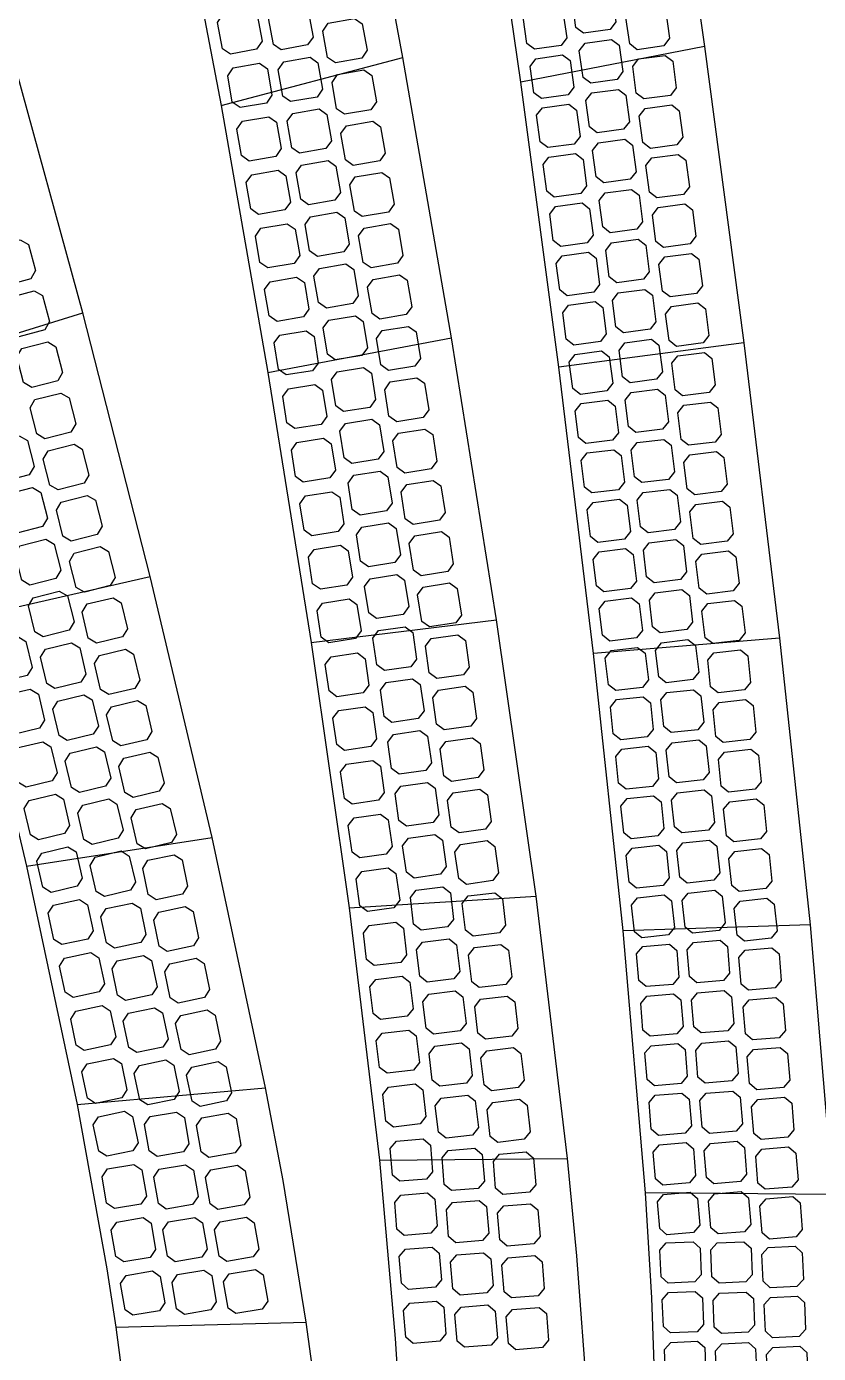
# Model space of a CAD drawing. Header units: millimetres. Extents: x 19106 to 24547, y 13072 to 17462.
# Drawn here: x 21393.2 to 21638.8, y 15167.3 to 15578.8 of the extents above; entities that cross this region are included whole.
import ezdxf

# ---------------------------------------------------------------- set-up
doc = ezdxf.new("R2010")
doc.units = ezdxf.units.MM
doc.header["$LTSCALE"] = 100
doc.header["$MEASUREMENT"] = 0
doc.layers.add('Default', color=7, linetype='Continuous')
doc.layers.add('PV CELL', color=1, linetype='Continuous')

msp = doc.modelspace()

# ---------------------------------------------------------------- linework, layer by layer
at = {"layer": 'Default'}
for points in [[(21590.52, 15663.52), (21603.49, 15572.61)], [(21509.97, 15569.24), (21493.96, 15654.96)], [(21546.51, 15561.61), (21534.02, 15647.97)], [(21438.32, 15634.35), (21453.56, 15554.38)], [(21410.62, 15490.04), (21388.42, 15571.12)], [(21603.49, 15572.61), (21546.51, 15561.61)], [(21603.49, 15572.61), (21546.51, 15561.61)], [(21603.49, 15572.61), (21615.64, 15480.7)], [(21453.56, 15554.38), (21509.97, 15569.24)], [(21453.56, 15554.38), (21509.97, 15569.24)], [(21525.03, 15482.24), (21509.97, 15569.24)], [(21558.3, 15473.19), (21546.51, 15561.61)], [(21453.56, 15554.38), (21468.01, 15471.55)], [(21354.92, 15472.8), (21410.62, 15490.04)], [(21354.92, 15472.8), (21410.62, 15490.04)], [(21431.6, 15408.23), (21410.62, 15490.04)], [(21468.01, 15471.55), (21525.03, 15482.24)], [(21468.01, 15471.55), (21525.03, 15482.24)], [(21538.99, 15394.8), (21525.03, 15482.24)], [(21615.64, 15480.7), (21558.3, 15473.19)], [(21615.64, 15480.7), (21558.3, 15473.19)], [(21615.64, 15480.7), (21626.76, 15389.12)], [(21569.1, 15384.43), (21558.3, 15473.19)], [(21468.01, 15471.55), (21481.44, 15387.79)], [(21374.9, 15395.31), (21431.6, 15408.23)], [(21374.9, 15395.31), (21431.6, 15408.23)], [(21450.83, 15327.37), (21431.6, 15408.23)], [(21374.9, 15395.31), (21393.22, 15318.41)], [(21481.44, 15387.79), (21538.99, 15394.8)], [(21481.44, 15387.79), (21538.99, 15394.8)], [(21551.25, 15309.19), (21538.99, 15394.8)], [(21481.44, 15387.79), (21493.26, 15305.5)], [(21626.76, 15389.12), (21569.1, 15384.43)], [(21626.76, 15389.12), (21569.1, 15384.43)], [(21626.76, 15389.12), (21636.25, 15300.27)], [(21578.29, 15298.4), (21569.1, 15384.43)], [(21393.22, 15318.41), (21450.83, 15327.37)], [(21393.22, 15318.41), (21450.83, 15327.37)], [(21467.35, 15249.67), (21450.83, 15327.37)], [(21393.22, 15318.41), (21408.94, 15244.53)], [(21493.26, 15305.5), (21551.25, 15309.19)], [(21493.26, 15305.5), (21551.25, 15309.19)], [(21561.01, 15227.75), (21551.25, 15309.19)], [(21493.26, 15305.5), (21502.65, 15227.26)], [(21636.25, 15300.27), (21578.29, 15298.4)], [(21636.25, 15300.27), (21578.29, 15298.4)], [(21636.25, 15300.27), (21643.31, 15216.61)], [(21585.15, 15217.18), (21578.29, 15298.4)], [(21408.94, 15244.53), (21467.35, 15249.67)], [(21408.94, 15244.53), (21467.35, 15249.67)], [(21479.95, 15177.09), (21472.76, 15221.02), (21467.35, 15249.67)], [(21408.94, 15244.53), (21418.13, 15193.63), (21420.92, 15175.5)], [(21502.65, 15227.26), (21561.01, 15227.75)], [(21502.65, 15227.26), (21561.01, 15227.75)], [(21502.65, 15227.26), (21507.56, 15171.96), (21508.68, 15154.24)], [(21567.26, 15151.95), (21563.91, 15197.65), (21561.01, 15227.75)], [(21643.31, 15216.61), (21585.15, 15217.18)], [(21643.31, 15216.61), (21585.15, 15217.18)], [(21588.7, 15140.71), (21587.13, 15184.59), (21585.15, 15217.18)], [(21420.92, 15175.5), (21479.95, 15177.09)], [(21420.92, 15175.5), (21479.95, 15177.09)], [(21420.92, 15175.5), (21424.8, 15145.63), (21427.14, 15121.51), (21427.97, 15109.49)], [(21487.38, 15107.65), (21485.68, 15129.71), (21482.82, 15155.91), (21479.95, 15177.09)]]:
    msp.add_lwpolyline(points, dxfattribs=at)
at = {"layer": 'PV CELL'}
for points in [[(21565.99, 15576.77), (21563.61, 15578.55), (21562.44, 15586.76), (21564.22, 15589.14), (21572.44, 15590.31), (21574.81, 15588.53), (21575.99, 15580.31), (21574.2, 15577.94), (21565.99, 15576.77)], [(21462.29, 15584.09), (21464.74, 15582.41), (21466.26, 15574.25), (21464.58, 15571.8), (21456.42, 15570.27), (21453.97, 15571.95), (21452.45, 15580.11), (21454.13, 15582.56), (21462.29, 15584.09)], [(21478.09, 15585.39), (21480.54, 15583.71), (21482.07, 15575.55), (21480.39, 15573.1), (21472.23, 15571.57), (21469.78, 15573.25), (21468.26, 15581.41), (21469.94, 15583.86), (21478.09, 15585.39)], [(21550.76, 15571.76), (21548.39, 15573.55), (21547.21, 15581.76), (21549, 15584.14), (21557.21, 15585.31), (21559.59, 15583.53), (21560.76, 15575.31), (21558.98, 15572.94), (21550.76, 15571.76)], [(21582.65, 15571.65), (21580.28, 15573.43), (21579.11, 15581.65), (21580.89, 15584.02), (21589.11, 15585.19), (21591.48, 15583.41), (21592.65, 15575.19), (21590.87, 15572.82), (21582.65, 15571.65)], [(21494.9, 15581.34), (21497.35, 15579.66), (21498.87, 15571.5), (21497.2, 15569.05), (21489.04, 15567.53), (21486.59, 15569.21), (21485.06, 15577.37), (21486.74, 15579.82), (21494.9, 15581.34)], [(21568.2, 15561.28), (21565.82, 15563.06), (21564.65, 15571.28), (21566.43, 15573.66), (21574.65, 15574.83), (21577.02, 15573.05), (21578.19, 15564.83), (21576.41, 15562.45), (21568.2, 15561.28)], [(21465.48, 15567.42), (21467.91, 15565.71), (21469.32, 15557.53), (21467.61, 15555.11), (21459.43, 15553.69), (21457.01, 15555.4), (21455.59, 15563.58), (21457.3, 15566.01), (21465.48, 15567.42)], [(21481.17, 15569.29), (21483.6, 15567.58), (21485.01, 15559.4), (21483.3, 15556.97), (21475.12, 15555.55), (21472.7, 15557.27), (21471.28, 15565.44), (21472.99, 15567.87), (21481.17, 15569.29)], [(21552.94, 15556.48), (21550.57, 15558.26), (21549.39, 15566.48), (21551.18, 15568.86), (21559.39, 15570.03), (21561.77, 15568.25), (21562.94, 15560.03), (21561.16, 15557.65), (21552.94, 15556.48)], [(21584.69, 15556.4), (21582.33, 15558.21), (21581.24, 15566.43), (21583.05, 15568.79), (21591.28, 15569.88), (21593.64, 15568.07), (21594.72, 15559.84), (21592.92, 15557.49), (21584.69, 15556.4)], [(21497.86, 15565.36), (21500.29, 15563.65), (21501.7, 15555.47), (21499.99, 15553.04), (21491.82, 15551.63), (21489.39, 15553.34), (21487.97, 15561.52), (21489.68, 15563.95), (21497.86, 15565.36)], [(21570.17, 15545.87), (21567.81, 15547.68), (21566.72, 15555.91), (21568.53, 15558.27), (21576.76, 15559.35), (21579.11, 15557.55), (21580.2, 15549.32), (21578.39, 15546.96), (21570.17, 15545.87)], [(21554.86, 15541.27), (21552.5, 15543.08), (21551.41, 15551.3), (21553.22, 15553.66), (21561.45, 15554.75), (21563.81, 15552.94), (21564.89, 15544.71), (21563.09, 15542.36), (21554.86, 15541.27)], [(21586.72, 15541.04), (21584.36, 15542.85), (21583.27, 15551.08), (21585.08, 15553.43), (21593.31, 15554.52), (21595.67, 15552.72), (21596.75, 15544.49), (21594.95, 15542.13), (21586.72, 15541.04)], [(21468.35, 15550.85), (21470.78, 15549.13), (21472.19, 15540.96), (21470.48, 15538.53), (21462.3, 15537.11), (21459.87, 15538.83), (21458.46, 15547), (21460.17, 15549.43), (21468.35, 15550.85)], [(21483.94, 15553.27), (21486.37, 15551.56), (21487.78, 15543.38), (21486.07, 15540.96), (21477.89, 15539.54), (21475.47, 15541.25), (21474.05, 15549.43), (21475.76, 15551.86), (21483.94, 15553.27)], [(21500.61, 15549.48), (21503.04, 15547.77), (21504.45, 15539.59), (21502.74, 15537.16), (21494.56, 15535.75), (21492.14, 15537.46), (21490.72, 15545.64), (21492.43, 15548.07), (21500.61, 15549.48)], [(21572.21, 15530.37), (21569.86, 15532.18), (21568.77, 15540.4), (21570.58, 15542.76), (21578.81, 15543.85), (21581.16, 15542.04), (21582.25, 15533.81), (21580.44, 15531.46), (21572.21, 15530.37)], [(21556.88, 15525.96), (21554.53, 15527.77), (21553.44, 15536), (21555.24, 15538.36), (21563.47, 15539.44), (21565.83, 15537.64), (21566.92, 15529.41), (21565.11, 15527.05), (21556.88, 15525.96)], [(21588.75, 15525.69), (21586.39, 15527.49), (21585.3, 15535.72), (21587.11, 15538.08), (21595.34, 15539.17), (21597.7, 15537.36), (21598.78, 15529.13), (21596.98, 15526.77), (21588.75, 15525.69)], [(21471.22, 15534.27), (21473.64, 15532.56), (21475.06, 15524.38), (21473.35, 15521.95), (21465.17, 15520.54), (21462.74, 15522.25), (21461.33, 15530.43), (21463.04, 15532.85), (21471.22, 15534.27)], [(21486.71, 15537.26), (21489.14, 15535.55), (21490.55, 15527.37), (21488.84, 15524.94), (21480.66, 15523.53), (21478.24, 15525.24), (21476.82, 15533.42), (21478.53, 15535.85), (21486.71, 15537.26)], [(21503.36, 15533.6), (21505.78, 15531.89), (21507.2, 15523.71), (21505.49, 15521.28), (21497.31, 15519.87), (21494.88, 15521.58), (21493.47, 15529.76), (21495.18, 15532.19), (21503.36, 15533.6)], [(21574.26, 15514.86), (21571.91, 15516.67), (21570.82, 15524.9), (21572.63, 15527.26), (21580.85, 15528.34), (21583.21, 15526.54), (21584.3, 15518.31), (21582.49, 15515.95), (21574.26, 15514.86)], [(21489.48, 15521.25), (21491.91, 15519.54), (21493.32, 15511.36), (21491.61, 15508.93), (21483.43, 15507.52), (21481.01, 15509.23), (21479.59, 15517.41), (21481.3, 15519.83), (21489.48, 15521.25)], [(21558.91, 15510.66), (21556.55, 15512.46), (21555.46, 15520.69), (21557.27, 15523.05), (21565.5, 15524.14), (21567.85, 15522.33), (21568.94, 15514.1), (21567.13, 15511.74), (21558.91, 15510.66)], [(21590.78, 15510.33), (21588.42, 15512.14), (21587.33, 15520.36), (21589.14, 15522.72), (21597.37, 15523.81), (21599.73, 15522), (21600.81, 15513.77), (21599.01, 15511.42), (21590.78, 15510.33)], [(21474.09, 15517.69), (21476.51, 15515.98), (21477.93, 15507.8), (21476.22, 15505.37), (21468.04, 15503.96), (21465.61, 15505.67), (21464.2, 15513.85), (21465.91, 15516.27), (21474.09, 15517.69)], [(21506.1, 15517.72), (21508.53, 15516.01), (21509.95, 15507.83), (21508.24, 15505.4), (21500.06, 15503.99), (21497.63, 15505.7), (21496.21, 15513.88), (21497.93, 15516.31), (21506.1, 15517.72)], [(21576.31, 15499.36), (21573.96, 15501.17), (21572.87, 15509.39), (21574.68, 15511.75), (21582.9, 15512.84), (21585.26, 15511.03), (21586.35, 15502.8), (21584.54, 15500.45), (21576.31, 15499.36)], [(21386.53, 15498.42), (21383.95, 15499.89), (21381.76, 15507.89), (21383.23, 15510.47), (21391.23, 15512.67), (21393.81, 15511.19), (21396, 15503.19), (21394.53, 15500.61), (21386.53, 15498.42)], [(21560.93, 15495.35), (21558.57, 15497.16), (21557.48, 15505.39), (21559.29, 15507.74), (21567.52, 15508.83), (21569.88, 15507.02), (21570.96, 15498.8), (21569.16, 15496.44), (21560.93, 15495.35)], [(21492.25, 15505.24), (21494.68, 15503.52), (21496.09, 15495.35), (21494.38, 15492.92), (21486.2, 15491.5), (21483.78, 15493.21), (21482.36, 15501.39), (21484.07, 15503.82), (21492.25, 15505.24)], [(21592.81, 15494.97), (21590.45, 15496.78), (21589.36, 15505.01), (21591.17, 15507.37), (21599.4, 15508.45), (21601.76, 15506.65), (21602.84, 15498.42), (21601.04, 15496.06), (21592.81, 15494.97)], [(21476.95, 15501.11), (21479.38, 15499.4), (21480.8, 15491.22), (21479.08, 15488.79), (21470.91, 15487.38), (21468.48, 15489.09), (21467.06, 15497.27), (21468.78, 15499.7), (21476.95, 15501.11)], [(21508.85, 15501.84), (21511.28, 15500.13), (21512.69, 15491.95), (21510.98, 15489.52), (21502.8, 15488.11), (21500.38, 15489.82), (21498.96, 15498), (21500.67, 15500.43), (21508.85, 15501.84)], [(21390.86, 15482.61), (21388.28, 15484.08), (21386.08, 15492.08), (21387.56, 15494.66), (21395.56, 15496.86), (21398.14, 15495.39), (21400.33, 15487.38), (21398.86, 15484.8), (21390.86, 15482.61)], [(21578.36, 15483.85), (21576.01, 15485.66), (21574.92, 15493.89), (21576.73, 15496.25), (21584.95, 15497.33), (21587.31, 15495.53), (21588.4, 15487.3), (21586.59, 15484.94), (21578.36, 15483.85)], [(21562.95, 15480.05), (21560.59, 15481.85), (21559.51, 15490.08), (21561.31, 15492.44), (21569.54, 15493.53), (21571.9, 15491.72), (21572.99, 15483.49), (21571.18, 15481.13), (21562.95, 15480.05)], [(21594.84, 15479.62), (21592.48, 15481.42), (21591.39, 15489.65), (21593.2, 15492.01), (21601.43, 15493.1), (21603.79, 15491.29), (21604.87, 15483.06), (21603.07, 15480.7), (21594.84, 15479.62)], [(21495.19, 15489.12), (21497.6, 15487.37), (21498.91, 15479.18), (21497.17, 15476.77), (21488.97, 15475.46), (21486.56, 15477.2), (21485.26, 15485.4), (21487, 15487.81), (21495.19, 15489.12)], [(21479.97, 15484.42), (21482.37, 15482.68), (21483.68, 15474.48), (21481.94, 15472.08), (21473.74, 15470.77), (21471.34, 15472.51), (21470.03, 15480.71), (21471.77, 15483.11), (21479.97, 15484.42)], [(21511.69, 15485.84), (21514.1, 15484.1), (21515.41, 15475.9), (21513.67, 15473.5), (21505.47, 15472.19), (21503.07, 15473.93), (21501.76, 15482.13), (21503.5, 15484.53), (21511.69, 15485.84)], [(21394.85, 15466.89), (21392.3, 15468.4), (21390.24, 15476.44), (21391.75, 15478.99), (21399.79, 15481.06), (21402.34, 15479.54), (21404.41, 15471.5), (21402.89, 15468.95), (21394.85, 15466.89)], [(21580.41, 15468.35), (21578.06, 15470.16), (21576.97, 15478.38), (21578.78, 15480.74), (21587, 15481.83), (21589.36, 15480.02), (21590.45, 15471.79), (21588.64, 15469.44), (21580.41, 15468.35)], [(21564.98, 15464.74), (21562.62, 15466.55), (21561.53, 15474.78), (21563.34, 15477.13), (21571.57, 15478.22), (21573.92, 15476.41), (21575.01, 15468.19), (21573.2, 15465.83), (21564.98, 15464.74)], [(21596.71, 15464.35), (21594.37, 15466.18), (21593.37, 15474.42), (21595.2, 15476.76), (21603.44, 15477.76), (21605.78, 15475.93), (21606.78, 15467.69), (21604.95, 15465.35), (21596.71, 15464.35)], [(21497.76, 15473.07), (21500.16, 15471.33), (21501.47, 15463.13), (21499.73, 15460.72), (21491.53, 15459.42), (21489.13, 15461.16), (21487.82, 15469.35), (21489.56, 15471.76), (21497.76, 15473.07)], [(21482.62, 15467.81), (21485.03, 15466.06), (21486.33, 15457.87), (21484.59, 15455.46), (21476.4, 15454.15), (21473.99, 15455.9), (21472.68, 15464.09), (21474.42, 15466.5), (21482.62, 15467.81)], [(21514.24, 15469.93), (21516.64, 15468.19), (21517.95, 15459.99), (21516.21, 15457.58), (21508.01, 15456.28), (21505.61, 15458.02), (21504.3, 15466.21), (21506.04, 15468.62), (21514.24, 15469.93)], [(21398.92, 15451.01), (21396.37, 15452.52), (21394.31, 15460.56), (21395.82, 15463.12), (21403.86, 15465.18), (21406.42, 15463.67), (21408.48, 15455.63), (21406.96, 15453.07), (21398.92, 15451.01)], [(21582.2, 15452.92), (21579.86, 15454.75), (21578.86, 15462.99), (21580.7, 15465.33), (21588.93, 15466.33), (21591.27, 15464.5), (21592.27, 15456.26), (21590.44, 15453.92), (21582.2, 15452.92)], [(21566.72, 15449.51), (21564.38, 15451.34), (21563.38, 15459.58), (21565.22, 15461.92), (21573.46, 15462.92), (21575.79, 15461.09), (21576.79, 15452.85), (21574.96, 15450.51), (21566.72, 15449.51)], [(21598.57, 15448.97), (21596.24, 15450.81), (21595.24, 15459.05), (21597.07, 15461.38), (21605.31, 15462.38), (21607.65, 15460.55), (21608.65, 15452.31), (21606.81, 15449.97), (21598.57, 15448.97)], [(21500.32, 15457.02), (21502.73, 15455.28), (21504.04, 15447.08), (21502.29, 15444.68), (21494.1, 15443.37), (21491.69, 15445.11), (21490.38, 15453.31), (21492.12, 15455.71), (21500.32, 15457.02)], [(21386.03, 15437.76), (21383.48, 15439.27), (21381.42, 15447.31), (21382.93, 15449.87), (21390.97, 15451.93), (21393.52, 15450.42), (21395.59, 15442.38), (21394.07, 15439.82), (21386.03, 15437.76)], [(21485.27, 15451.19), (21487.68, 15449.45), (21488.99, 15441.25), (21487.25, 15438.85), (21479.05, 15437.54), (21476.64, 15439.28), (21475.34, 15447.48), (21477.08, 15449.88), (21485.27, 15451.19)], [(21516.78, 15454.01), (21519.18, 15452.27), (21520.49, 15444.08), (21518.75, 15441.67), (21510.55, 15440.36), (21508.15, 15442.1), (21506.84, 15450.3), (21508.58, 15452.7), (21516.78, 15454.01)], [(21403, 15435.13), (21400.44, 15436.64), (21398.38, 15444.68), (21399.89, 15447.24), (21407.93, 15449.3), (21410.49, 15447.79), (21412.55, 15439.75), (21411.04, 15437.19), (21403, 15435.13)], [(21568.58, 15434.19), (21566.24, 15436.02), (21565.24, 15444.26), (21567.08, 15446.59), (21575.32, 15447.59), (21577.65, 15445.76), (21578.65, 15437.52), (21576.82, 15435.19), (21568.58, 15434.19)], [(21584.09, 15437.4), (21581.75, 15439.23), (21580.75, 15447.47), (21582.58, 15449.81), (21590.82, 15450.81), (21593.16, 15448.97), (21594.16, 15440.73), (21592.32, 15438.4), (21584.09, 15437.4)], [(21600.44, 15433.6), (21598.1, 15435.43), (21597.1, 15443.67), (21598.93, 15446.01), (21607.17, 15447.01), (21609.51, 15445.17), (21610.51, 15436.93), (21608.68, 15434.6), (21600.44, 15433.6)], [(21502.88, 15440.97), (21505.29, 15439.23), (21506.6, 15431.03), (21504.86, 15428.63), (21496.66, 15427.32), (21494.25, 15429.06), (21492.95, 15437.26), (21494.69, 15439.66), (21502.88, 15440.97)], [(21390.15, 15421.7), (21387.6, 15423.21), (21385.53, 15431.25), (21387.05, 15433.81), (21395.09, 15435.87), (21397.64, 15434.36), (21399.7, 15426.32), (21398.19, 15423.76), (21390.15, 15421.7)], [(21519.32, 15438.1), (21521.73, 15436.36), (21523.04, 15428.16), (21521.29, 15425.76), (21513.1, 15424.45), (21510.69, 15426.19), (21509.38, 15434.39), (21511.12, 15436.79), (21519.32, 15438.1)], [(21585.97, 15421.87), (21583.63, 15423.7), (21582.63, 15431.94), (21584.46, 15434.28), (21592.7, 15435.28), (21595.04, 15433.45), (21596.04, 15425.21), (21594.21, 15422.87), (21585.97, 15421.87)], [(21407.07, 15419.25), (21404.51, 15420.77), (21402.45, 15428.81), (21403.96, 15431.36), (21412, 15433.42), (21414.56, 15431.91), (21416.62, 15423.87), (21415.11, 15421.32), (21407.07, 15419.25)], [(21487.93, 15434.58), (21490.33, 15432.84), (21491.64, 15424.64), (21489.9, 15422.23), (21481.7, 15420.93), (21479.3, 15422.67), (21477.99, 15430.86), (21479.73, 15433.27), (21487.93, 15434.58)], [(21570.44, 15418.86), (21568.1, 15420.69), (21567.1, 15428.93), (21568.94, 15431.27), (21577.17, 15432.27), (21579.51, 15430.44), (21580.51, 15422.2), (21578.68, 15419.86), (21570.44, 15418.86)], [(21602.31, 15418.22), (21599.97, 15420.05), (21598.97, 15428.29), (21600.8, 15430.63), (21609.04, 15431.63), (21611.38, 15429.8), (21612.38, 15421.56), (21610.55, 15419.22), (21602.31, 15418.22)], [(21505.45, 15424.93), (21507.85, 15423.18), (21509.16, 15414.99), (21507.42, 15412.58), (21499.22, 15411.27), (21496.82, 15413.02), (21495.51, 15421.21), (21497.25, 15423.62), (21505.45, 15424.93)], [(21394.27, 15405.64), (21391.71, 15407.16), (21389.65, 15415.2), (21391.16, 15417.75), (21399.2, 15419.81), (21401.76, 15418.3), (21403.82, 15410.26), (21402.31, 15407.71), (21394.27, 15405.64)], [(21521.86, 15422.19), (21524.27, 15420.44), (21525.58, 15412.25), (21523.83, 15409.84), (21515.64, 15408.53), (21513.23, 15410.28), (21511.92, 15418.47), (21513.67, 15420.88), (21521.86, 15422.19)], [(21587.85, 15406.34), (21585.52, 15408.18), (21584.52, 15416.42), (21586.35, 15418.75), (21594.59, 15419.75), (21596.92, 15417.92), (21597.92, 15409.68), (21596.09, 15407.34), (21587.85, 15406.34)], [(21411.14, 15403.38), (21408.58, 15404.89), (21406.52, 15412.93), (21408.03, 15415.49), (21416.07, 15417.55), (21418.63, 15416.03), (21420.69, 15407.99), (21419.18, 15405.44), (21411.14, 15403.38)], [(21490.58, 15417.96), (21492.99, 15416.22), (21494.3, 15408.03), (21492.55, 15405.62), (21484.36, 15404.31), (21481.95, 15406.05), (21480.64, 15414.25), (21482.39, 15416.65), (21490.58, 15417.96)], [(21572.3, 15403.53), (21569.96, 15405.36), (21568.96, 15413.6), (21570.8, 15415.94), (21579.03, 15416.94), (21581.37, 15415.11), (21582.37, 15406.87), (21580.54, 15404.53), (21572.3, 15403.53)], [(21604.17, 15402.84), (21601.83, 15404.67), (21600.83, 15412.91), (21602.67, 15415.25), (21610.91, 15416.25), (21613.24, 15414.42), (21614.24, 15406.18), (21612.41, 15403.84), (21604.17, 15402.84)], [(21508.01, 15408.88), (21510.42, 15407.14), (21511.73, 15398.94), (21509.98, 15396.54), (21501.79, 15395.23), (21499.38, 15396.97), (21498.07, 15405.16), (21499.81, 15407.57), (21508.01, 15408.88)], [(21524.4, 15406.27), (21526.81, 15404.53), (21528.12, 15396.33), (21526.38, 15393.93), (21518.18, 15392.62), (21515.78, 15394.36), (21514.47, 15402.56), (21516.21, 15404.96), (21524.4, 15406.27)], [(21398.39, 15389.58), (21395.83, 15391.1), (21393.77, 15399.14), (21395.28, 15401.69), (21403.32, 15403.75), (21405.88, 15402.24), (21407.94, 15394.2), (21406.43, 15391.65), (21398.39, 15389.58)], [(21589.74, 15390.82), (21587.4, 15392.65), (21586.4, 15400.89), (21588.23, 15403.23), (21596.47, 15404.23), (21598.81, 15402.4), (21599.81, 15394.16), (21597.98, 15391.82), (21589.74, 15390.82)], [(21414.89, 15387.61), (21412.36, 15389.17), (21410.44, 15397.24), (21412, 15399.77), (21420.08, 15401.69), (21422.6, 15400.13), (21424.52, 15392.06), (21422.97, 15389.53), (21414.89, 15387.61)], [(21493.24, 15401.35), (21495.64, 15399.61), (21496.95, 15391.41), (21495.21, 15389.01), (21487.01, 15387.7), (21484.61, 15389.44), (21483.3, 15397.64), (21485.04, 15400.04), (21493.24, 15401.35)], [(21574.16, 15388.21), (21571.82, 15390.04), (21570.82, 15398.28), (21572.66, 15400.62), (21580.89, 15401.62), (21583.23, 15399.78), (21584.23, 15391.54), (21582.4, 15389.21), (21574.16, 15388.21)], [(21606.04, 15387.47), (21603.7, 15389.3), (21602.7, 15397.54), (21604.53, 15399.87), (21612.77, 15400.87), (21615.11, 15399.04), (21616.11, 15390.8), (21614.28, 15388.47), (21606.04, 15387.47)], [(21385.31, 15375.63), (21382.78, 15377.18), (21380.86, 15385.26), (21382.41, 15387.79), (21390.49, 15389.71), (21393.02, 15388.15), (21394.94, 15380.08), (21393.38, 15377.55), (21385.31, 15375.63)], [(21510.64, 15392.67), (21513.01, 15390.89), (21514.19, 15382.67), (21512.41, 15380.3), (21504.19, 15379.12), (21501.81, 15380.9), (21500.64, 15389.12), (21502.42, 15391.49), (21510.64, 15392.67)], [(21526.93, 15390.19), (21529.31, 15388.4), (21530.48, 15380.19), (21528.7, 15377.81), (21520.48, 15376.64), (21518.11, 15378.42), (21516.93, 15386.63), (21518.71, 15389.01), (21526.93, 15390.19)], [(21402.01, 15373.59), (21399.48, 15375.15), (21397.56, 15383.22), (21399.12, 15385.75), (21407.19, 15387.67), (21409.72, 15386.12), (21411.64, 15378.04), (21410.08, 15375.51), (21402.01, 15373.59)], [(21418.69, 15371.66), (21416.16, 15373.22), (21414.24, 15381.3), (21415.79, 15383.82), (21423.87, 15385.74), (21426.4, 15384.19), (21428.32, 15376.11), (21426.76, 15373.58), (21418.69, 15371.66)], [(21576.02, 15372.88), (21573.68, 15374.71), (21572.68, 15382.95), (21574.51, 15385.29), (21582.75, 15386.29), (21585.09, 15384.46), (21586.09, 15376.22), (21584.26, 15373.88), (21576.02, 15372.88)], [(21591.62, 15375.29), (21589.28, 15377.12), (21588.28, 15385.36), (21590.12, 15387.7), (21598.36, 15388.7), (21600.69, 15386.87), (21601.69, 15378.63), (21599.86, 15376.29), (21591.62, 15375.29)], [(21607.68, 15372.21), (21605.37, 15374.08), (21604.48, 15382.33), (21606.35, 15384.64), (21614.6, 15385.52), (21616.91, 15383.66), (21617.8, 15375.41), (21615.93, 15373.09), (21607.68, 15372.21)], [(21495.86, 15384.56), (21498.23, 15382.78), (21499.41, 15374.56), (21497.63, 15372.19), (21489.41, 15371.01), (21487.04, 15372.79), (21485.86, 15381.01), (21487.64, 15383.38), (21495.86, 15384.56)], [(21389.19, 15359.3), (21386.66, 15360.86), (21384.74, 15368.94), (21386.3, 15371.46), (21394.37, 15373.38), (21396.9, 15371.83), (21398.82, 15363.75), (21397.26, 15361.22), (21389.19, 15359.3)], [(21512.94, 15376.58), (21515.31, 15374.8), (21516.49, 15366.59), (21514.71, 15364.21), (21506.49, 15363.03), (21504.12, 15364.82), (21502.94, 15373.03), (21504.72, 15375.41), (21512.94, 15376.58)], [(21529.21, 15374.23), (21531.59, 15372.45), (21532.77, 15364.24), (21530.98, 15361.86), (21522.77, 15360.68), (21520.39, 15362.46), (21519.22, 15370.68), (21521, 15373.06), (21529.21, 15374.23)], [(21593.13, 15359.87), (21590.82, 15361.74), (21589.94, 15369.99), (21591.8, 15372.3), (21600.05, 15373.18), (21602.36, 15371.32), (21603.25, 15363.07), (21601.38, 15360.76), (21593.13, 15359.87)], [(21405.84, 15357.46), (21403.32, 15359.02), (21401.4, 15367.09), (21402.95, 15369.62), (21411.03, 15371.54), (21413.56, 15369.99), (21415.48, 15361.91), (21413.92, 15359.38), (21405.84, 15357.46)], [(21422.48, 15355.72), (21419.95, 15357.27), (21418.03, 15365.35), (21419.59, 15367.88), (21427.66, 15369.8), (21430.19, 15368.24), (21432.11, 15360.17), (21430.55, 15357.64), (21422.48, 15355.72)], [(21577.5, 15357.66), (21575.19, 15359.53), (21574.3, 15367.78), (21576.17, 15370.09), (21584.42, 15370.97), (21586.73, 15369.11), (21587.61, 15360.85), (21585.75, 15358.54), (21577.5, 15357.66)], [(21609.32, 15356.81), (21607.01, 15358.68), (21606.13, 15366.93), (21607.99, 15369.24), (21616.25, 15370.12), (21618.56, 15368.26), (21619.44, 15360), (21617.58, 15357.69), (21609.32, 15356.81)], [(21498.24, 15367.91), (21500.62, 15366.12), (21501.79, 15357.91), (21500.01, 15355.53), (21491.8, 15354.36), (21489.42, 15356.14), (21488.24, 15364.35), (21490.03, 15366.73), (21498.24, 15367.91)], [(21393.07, 15342.98), (21390.54, 15344.54), (21388.62, 15352.61), (21390.18, 15355.14), (21398.25, 15357.06), (21400.78, 15355.5), (21402.7, 15347.43), (21401.15, 15344.9), (21393.07, 15342.98)], [(21515.24, 15360.5), (21517.62, 15358.72), (21518.79, 15350.5), (21517.01, 15348.12), (21508.8, 15346.95), (21506.42, 15348.73), (21505.24, 15356.94), (21507.03, 15359.32), (21515.24, 15360.5)], [(21531.5, 15358.28), (21533.87, 15356.5), (21535.05, 15348.28), (21533.27, 15345.91), (21525.05, 15344.73), (21522.68, 15346.51), (21521.5, 15354.73), (21523.28, 15357.1), (21531.5, 15358.28)], [(21594.79, 15344.32), (21592.48, 15346.19), (21591.6, 15354.44), (21593.46, 15356.75), (21601.71, 15357.63), (21604.03, 15355.77), (21604.91, 15347.51), (21603.04, 15345.2), (21594.79, 15344.32)], [(21409.68, 15341.33), (21407.15, 15342.89), (21405.23, 15350.97), (21406.79, 15353.5), (21414.86, 15355.42), (21417.39, 15353.86), (21419.31, 15345.78), (21417.75, 15343.25), (21409.68, 15341.33)], [(21426.27, 15339.77), (21423.74, 15341.33), (21421.82, 15349.4), (21423.38, 15351.93), (21431.45, 15353.85), (21433.98, 15352.29), (21435.9, 15344.22), (21434.34, 15341.69), (21426.27, 15339.77)], [(21579.14, 15342.31), (21576.83, 15344.17), (21575.94, 15352.43), (21577.81, 15354.74), (21586.06, 15355.62), (21588.37, 15353.75), (21589.25, 15345.5), (21587.39, 15343.19), (21579.14, 15342.31)], [(21610.97, 15341.41), (21608.66, 15343.27), (21607.78, 15351.53), (21609.64, 15353.84), (21617.89, 15354.72), (21620.2, 15352.85), (21621.09, 15344.6), (21619.22, 15342.29), (21610.97, 15341.41)], [(21500.63, 15351.25), (21503, 15349.47), (21504.18, 15341.25), (21502.4, 15338.88), (21494.18, 15337.7), (21491.81, 15339.48), (21490.63, 15347.7), (21492.41, 15350.07), (21500.63, 15351.25)], [(21517.54, 15344.41), (21519.92, 15342.63), (21521.1, 15334.41), (21519.32, 15332.04), (21511.1, 15330.86), (21508.72, 15332.64), (21507.55, 15340.86), (21509.33, 15343.23), (21517.54, 15344.41)], [(21396.95, 15326.65), (21394.42, 15328.21), (21392.5, 15336.29), (21394.06, 15338.82), (21402.14, 15340.74), (21404.66, 15339.18), (21406.58, 15331.1), (21405.03, 15328.58), (21396.95, 15326.65)], [(21533.78, 15342.33), (21536.16, 15340.55), (21537.33, 15332.33), (21535.55, 15329.95), (21527.34, 15328.78), (21524.96, 15330.56), (21523.78, 15338.77), (21525.57, 15341.15), (21533.78, 15342.33)], [(21580.78, 15326.96), (21578.47, 15328.82), (21577.58, 15337.08), (21579.45, 15339.39), (21587.7, 15340.27), (21590.01, 15338.4), (21590.89, 15330.15), (21589.03, 15327.84), (21580.78, 15326.96)], [(21596.45, 15328.77), (21594.14, 15330.64), (21593.26, 15338.89), (21595.12, 15341.2), (21603.38, 15342.08), (21605.69, 15340.22), (21606.57, 15331.96), (21604.7, 15329.65), (21596.45, 15328.77)], [(21413.52, 15325.21), (21410.99, 15326.76), (21409.07, 15334.84), (21410.62, 15337.37), (21418.7, 15339.29), (21421.23, 15337.73), (21423.15, 15329.66), (21421.59, 15327.13), (21413.52, 15325.21)], [(21430.06, 15323.82), (21427.53, 15325.38), (21425.61, 15333.46), (21427.17, 15335.99), (21435.24, 15337.91), (21437.77, 15336.35), (21439.69, 15328.27), (21438.14, 15325.75), (21430.06, 15323.82)], [(21612.61, 15326.01), (21610.3, 15327.87), (21609.42, 15336.12), (21611.29, 15338.43), (21619.54, 15339.32), (21621.85, 15337.45), (21622.73, 15329.2), (21620.87, 15326.89), (21612.61, 15326.01)], [(21503.01, 15334.6), (21505.39, 15332.81), (21506.56, 15324.6), (21504.78, 15322.22), (21496.57, 15321.05), (21494.19, 15322.83), (21493.01, 15331.04), (21494.79, 15333.42), (21503.01, 15334.6)], [(21519.85, 15328.32), (21522.22, 15326.54), (21523.4, 15318.33), (21521.62, 15315.95), (21513.4, 15314.77), (21511.03, 15316.56), (21509.85, 15324.77), (21511.63, 15327.15), (21519.85, 15328.32)], [(21400.84, 15310.33), (21398.31, 15311.89), (21396.39, 15319.96), (21397.94, 15322.49), (21406.02, 15324.41), (21408.55, 15322.85), (21410.47, 15314.78), (21408.91, 15312.25), (21400.84, 15310.33)], [(21536.07, 15326.37), (21538.44, 15324.59), (21539.62, 15316.38), (21537.84, 15314), (21529.62, 15312.82), (21527.24, 15314.61), (21526.07, 15322.82), (21527.85, 15325.2), (21536.07, 15326.37)], [(21582.42, 15311.61), (21580.11, 15313.47), (21579.22, 15321.72), (21581.09, 15324.04), (21589.34, 15324.92), (21591.65, 15323.05), (21592.53, 15314.8), (21590.67, 15312.49), (21582.42, 15311.61)], [(21598.11, 15313.22), (21595.8, 15315.08), (21594.92, 15323.34), (21596.78, 15325.65), (21605.04, 15326.53), (21607.35, 15324.66), (21608.23, 15316.41), (21606.36, 15314.1), (21598.11, 15313.22)], [(21614.26, 15310.6), (21611.95, 15312.47), (21611.07, 15320.72), (21612.93, 15323.03), (21621.18, 15323.91), (21623.5, 15322.05), (21624.38, 15313.8), (21622.51, 15311.48), (21614.26, 15310.6)], [(21417.35, 15309.08), (21414.82, 15310.63), (21412.9, 15318.71), (21414.46, 15321.24), (21422.53, 15323.16), (21425.06, 15321.6), (21426.98, 15313.53), (21425.43, 15311), (21417.35, 15309.08)], [(21433.45, 15308.04), (21430.95, 15309.66), (21429.23, 15317.78), (21430.84, 15320.27), (21438.96, 15321.99), (21441.45, 15320.38), (21443.18, 15312.26), (21441.56, 15309.77), (21433.45, 15308.04)], [(21505.4, 15317.94), (21507.77, 15316.16), (21508.95, 15307.94), (21507.17, 15305.57), (21498.95, 15304.39), (21496.57, 15306.17), (21495.4, 15314.39), (21497.18, 15316.76), (21505.4, 15317.94)], [(21522.33, 15312.02), (21524.67, 15310.19), (21525.66, 15301.94), (21523.82, 15299.61), (21515.58, 15298.62), (21513.25, 15300.46), (21512.26, 15308.7), (21514.09, 15311.03), (21522.33, 15312.02)], [(21404.14, 15294.13), (21401.65, 15295.75), (21399.92, 15303.87), (21401.54, 15306.36), (21409.66, 15308.09), (21412.15, 15306.47), (21413.88, 15298.35), (21412.26, 15295.86), (21404.14, 15294.13)], [(21538.44, 15310.19), (21540.78, 15308.36), (21541.77, 15300.12), (21539.93, 15297.78), (21531.69, 15296.79), (21529.35, 15298.63), (21528.37, 15306.87), (21530.2, 15309.21), (21538.44, 15310.19)], [(21584.06, 15296.25), (21581.75, 15298.12), (21580.86, 15306.37), (21582.73, 15308.68), (21590.98, 15309.57), (21593.29, 15307.7), (21594.17, 15299.45), (21592.31, 15297.14), (21584.06, 15296.25)], [(21599.77, 15297.67), (21597.46, 15299.53), (21596.58, 15307.79), (21598.45, 15310.1), (21606.7, 15310.98), (21609.01, 15309.11), (21609.89, 15300.86), (21608.03, 15298.55), (21599.77, 15297.67)], [(21615.9, 15295.2), (21613.59, 15297.07), (21612.71, 15305.32), (21614.58, 15307.63), (21622.83, 15308.51), (21625.14, 15306.65), (21626.02, 15298.39), (21624.16, 15296.08), (21615.9, 15295.2)], [(21420.5, 15293.05), (21418.01, 15294.67), (21416.29, 15302.79), (21417.9, 15305.28), (21426.02, 15307), (21428.51, 15305.39), (21430.24, 15297.27), (21428.62, 15294.78), (21420.5, 15293.05)], [(21436.86, 15292.01), (21434.36, 15293.63), (21432.64, 15301.75), (21434.25, 15304.24), (21442.37, 15305.96), (21444.86, 15304.35), (21446.59, 15296.23), (21444.97, 15293.74), (21436.86, 15292.01)], [(21507.76, 15301.04), (21510.09, 15299.21), (21511.08, 15290.97), (21509.25, 15288.63), (21501.01, 15287.64), (21498.67, 15289.48), (21497.68, 15297.72), (21499.52, 15300.06), (21507.76, 15301.04)], [(21524.27, 15295.89), (21526.6, 15294.05), (21527.59, 15285.81), (21525.75, 15283.47), (21517.51, 15282.49), (21515.18, 15284.32), (21514.19, 15292.56), (21516.03, 15294.9), (21524.27, 15295.89)], [(21601.09, 15282.31), (21598.82, 15284.23), (21598.12, 15292.5), (21600.04, 15294.77), (21608.31, 15295.47), (21610.58, 15293.55), (21611.28, 15285.28), (21609.36, 15283.01), (21601.09, 15282.31)], [(21407.63, 15277.72), (21405.14, 15279.34), (21403.42, 15287.46), (21405.03, 15289.95), (21413.15, 15291.67), (21415.64, 15290.06), (21417.37, 15281.94), (21415.75, 15279.45), (21407.63, 15277.72)], [(21423.95, 15276.83), (21421.46, 15278.45), (21419.73, 15286.57), (21421.35, 15289.06), (21429.47, 15290.79), (21431.96, 15289.17), (21433.69, 15281.05), (21432.07, 15278.56), (21423.95, 15276.83)], [(21540.36, 15294.19), (21542.7, 15292.36), (21543.68, 15284.12), (21541.85, 15281.78), (21533.61, 15280.79), (21531.27, 15282.63), (21530.28, 15290.87), (21532.12, 15293.2), (21540.36, 15294.19)], [(21585.36, 15281.1), (21583.09, 15283.02), (21582.39, 15291.29), (21584.31, 15293.56), (21592.58, 15294.26), (21594.85, 15292.34), (21595.54, 15284.07), (21593.63, 15281.8), (21585.36, 15281.1)], [(21617.12, 15279.99), (21614.85, 15281.9), (21614.15, 15290.18), (21616.07, 15292.44), (21624.34, 15293.14), (21626.61, 15291.23), (21627.31, 15282.96), (21625.39, 15280.69), (21617.12, 15279.99)], [(21440.26, 15275.98), (21437.77, 15277.59), (21436.05, 15285.71), (21437.66, 15288.2), (21445.78, 15289.93), (21448.27, 15288.31), (21450, 15280.19), (21448.38, 15277.7), (21440.26, 15275.98)], [(21509.76, 15284.34), (21512.1, 15282.5), (21513.08, 15274.26), (21511.25, 15271.93), (21503.01, 15270.94), (21500.67, 15272.77), (21499.68, 15281.02), (21501.52, 15283.35), (21509.76, 15284.34)], [(21526.2, 15279.75), (21528.54, 15277.92), (21529.52, 15269.67), (21527.69, 15267.34), (21519.45, 15266.35), (21517.11, 15268.19), (21516.12, 15276.43), (21517.96, 15278.76), (21526.2, 15279.75)], [(21586.66, 15265.72), (21584.39, 15267.63), (21583.69, 15275.9), (21585.6, 15278.17), (21593.87, 15278.87), (21596.14, 15276.96), (21596.84, 15268.69), (21594.93, 15266.42), (21586.66, 15265.72)], [(21602.4, 15266.73), (21600.14, 15268.65), (21599.44, 15276.92), (21601.35, 15279.19), (21609.62, 15279.88), (21611.89, 15277.97), (21612.59, 15269.7), (21610.68, 15267.43), (21602.4, 15266.73)], [(21411.12, 15261.31), (21408.63, 15262.92), (21406.91, 15271.04), (21408.52, 15273.53), (21416.64, 15275.26), (21419.13, 15273.64), (21420.86, 15265.52), (21419.24, 15263.03), (21411.12, 15261.31)], [(21427.4, 15260.62), (21424.91, 15262.24), (21423.18, 15270.35), (21424.8, 15272.85), (21432.92, 15274.57), (21435.41, 15272.96), (21437.14, 15264.84), (21435.52, 15262.35), (21427.4, 15260.62)], [(21542.28, 15278.19), (21544.61, 15276.36), (21545.6, 15268.12), (21543.77, 15265.78), (21535.53, 15264.79), (21533.19, 15266.63), (21532.2, 15274.87), (21534.04, 15277.2), (21542.28, 15278.19)], [(21618.42, 15264.55), (21616.15, 15266.47), (21615.45, 15274.74), (21617.37, 15277.01), (21625.64, 15277.71), (21627.91, 15275.79), (21628.61, 15267.52), (21626.69, 15265.25), (21618.42, 15264.55)], [(21443.67, 15259.94), (21441.18, 15261.56), (21439.46, 15269.68), (21441.07, 15272.17), (21449.19, 15273.9), (21451.68, 15272.28), (21453.41, 15264.16), (21451.79, 15261.67), (21443.67, 15259.94)], [(21511.76, 15267.63), (21514.1, 15265.8), (21515.09, 15257.56), (21513.25, 15255.22), (21505.01, 15254.23), (21502.67, 15256.07), (21501.69, 15264.31), (21503.52, 15266.64), (21511.76, 15267.63)], [(21528.13, 15263.62), (21530.47, 15261.78), (21531.46, 15253.54), (21529.62, 15251.2), (21521.38, 15250.22), (21519.05, 15252.05), (21518.06, 15260.29), (21519.89, 15262.63), (21528.13, 15263.62)], [(21544.2, 15262.19), (21546.53, 15260.36), (21547.52, 15252.11), (21545.68, 15249.78), (21537.44, 15248.79), (21535.11, 15250.63), (21534.12, 15258.87), (21535.96, 15261.2), (21544.2, 15262.19)], [(21587.95, 15250.33), (21585.69, 15252.25), (21584.99, 15260.52), (21586.9, 15262.79), (21595.17, 15263.49), (21597.44, 15261.57), (21598.14, 15253.3), (21596.23, 15251.03), (21587.95, 15250.33)], [(21603.72, 15251.15), (21601.45, 15253.06), (21600.75, 15261.33), (21602.67, 15263.6), (21610.94, 15264.3), (21613.21, 15262.38), (21613.91, 15254.11), (21611.99, 15251.84), (21603.72, 15251.15)], [(21619.73, 15249.12), (21617.46, 15251.03), (21616.76, 15259.31), (21618.67, 15261.57), (21626.94, 15262.27), (21629.21, 15260.36), (21629.91, 15252.09), (21628, 15249.82), (21619.73, 15249.12)], [(21414.61, 15244.89), (21412.12, 15246.51), (21410.4, 15254.63), (21412.01, 15257.12), (21420.13, 15258.85), (21422.62, 15257.23), (21424.35, 15249.11), (21422.73, 15246.62), (21414.61, 15244.89)], [(21430.85, 15244.4), (21428.36, 15246.02), (21426.63, 15254.14), (21428.25, 15256.63), (21436.37, 15258.36), (21438.86, 15256.74), (21440.58, 15248.62), (21438.97, 15246.13), (21430.85, 15244.4)], [(21447.08, 15243.91), (21444.59, 15245.53), (21442.87, 15253.65), (21444.48, 15256.14), (21452.6, 15257.87), (21455.09, 15256.25), (21456.82, 15248.13), (21455.2, 15245.64), (21447.08, 15243.91)], [(21513.76, 15250.93), (21516.1, 15249.09), (21517.09, 15240.85), (21515.25, 15238.52), (21507.01, 15237.53), (21504.68, 15239.36), (21503.69, 15247.6), (21505.52, 15249.94), (21513.76, 15250.93)], [(21530.07, 15247.48), (21532.4, 15245.65), (21533.39, 15237.4), (21531.56, 15235.07), (21523.31, 15234.08), (21520.98, 15235.92), (21519.99, 15244.16), (21521.83, 15246.49), (21530.07, 15247.48)], [(21546.11, 15246.19), (21548.45, 15244.35), (21549.44, 15236.11), (21547.6, 15233.78), (21539.36, 15232.79), (21537.03, 15234.63), (21536.04, 15242.87), (21537.87, 15245.2), (21546.11, 15246.19)], [(21589.25, 15234.95), (21586.98, 15236.87), (21586.29, 15245.14), (21588.2, 15247.41), (21596.47, 15248.1), (21598.74, 15246.19), (21599.44, 15237.92), (21597.52, 15235.65), (21589.25, 15234.95)], [(21605.04, 15235.56), (21602.77, 15237.48), (21602.07, 15245.75), (21603.98, 15248.02), (21612.26, 15248.72), (21614.52, 15246.8), (21615.22, 15238.53), (21613.31, 15236.26), (21605.04, 15235.56)], [(21621.03, 15233.68), (21618.76, 15235.6), (21618.06, 15243.87), (21619.98, 15246.14), (21628.25, 15246.84), (21630.52, 15244.92), (21631.22, 15236.65), (21629.3, 15234.38), (21621.03, 15233.68)], [(21418.1, 15228.48), (21415.61, 15230.1), (21413.89, 15238.22), (21415.5, 15240.71), (21423.62, 15242.44), (21426.11, 15240.82), (21427.84, 15232.7), (21426.22, 15230.21), (21418.1, 15228.48)], [(21433.68, 15228.47), (21431.25, 15230.18), (21429.83, 15238.36), (21431.54, 15240.78), (21439.72, 15242.2), (21442.15, 15240.49), (21443.57, 15232.32), (21441.86, 15229.89), (21433.68, 15228.47)], [(21449.75, 15228.14), (21447.32, 15229.85), (21445.9, 15238.02), (21447.62, 15240.45), (21455.79, 15241.87), (21458.22, 15240.16), (21459.64, 15231.98), (21457.93, 15229.56), (21449.75, 15228.14)], [(21516.2, 15233.88), (21518.47, 15231.96), (21519.15, 15223.69), (21517.23, 15221.42), (21508.96, 15220.74), (21506.69, 15222.66), (21506.01, 15230.93), (21507.93, 15233.2), (21516.2, 15233.88)], [(21606.35, 15219.98), (21604.08, 15221.89), (21603.38, 15230.16), (21605.3, 15232.43), (21613.57, 15233.13), (21615.84, 15231.21), (21616.54, 15222.94), (21614.62, 15220.68), (21606.35, 15219.98)], [(21532.27, 15230.99), (21534.54, 15229.07), (21535.22, 15220.79), (21533.3, 15218.53), (21525.03, 15217.85), (21522.76, 15219.77), (21522.08, 15228.04), (21524, 15230.3), (21532.27, 15230.99)], [(21548.2, 15229.82), (21550.47, 15227.9), (21551.15, 15219.63), (21549.23, 15217.36), (21540.96, 15216.68), (21538.69, 15218.6), (21538.01, 15226.87), (21539.93, 15229.14), (21548.2, 15229.82)], [(21590.55, 15219.57), (21588.28, 15221.48), (21587.59, 15229.75), (21589.5, 15232.02), (21597.77, 15232.72), (21600.04, 15230.8), (21600.74, 15222.53), (21598.82, 15220.26), (21590.55, 15219.57)], [(21622.33, 15218.25), (21620.06, 15220.16), (21619.36, 15228.43), (21621.28, 15230.7), (21629.55, 15231.4), (21631.82, 15229.49), (21632.52, 15221.22), (21630.6, 15218.95), (21622.33, 15218.25)], [(21420.48, 15212.25), (21418.05, 15213.96), (21416.63, 15222.14), (21418.34, 15224.57), (21426.52, 15225.99), (21428.95, 15224.28), (21430.37, 15216.1), (21428.66, 15213.67), (21420.48, 15212.25)], [(21436.52, 15212.13), (21434.09, 15213.84), (21432.67, 15222.02), (21434.38, 15224.45), (21442.56, 15225.87), (21444.98, 15224.16), (21446.4, 15215.98), (21444.69, 15213.55), (21436.52, 15212.13)], [(21452.55, 15211.99), (21450.13, 15213.7), (21448.71, 15221.88), (21450.42, 15224.3), (21458.6, 15225.72), (21461.02, 15224.01), (21462.44, 15215.83), (21460.73, 15213.41), (21452.55, 15211.99)], [(21517.59, 15217.11), (21519.85, 15215.19), (21520.53, 15206.92), (21518.61, 15204.65), (21510.34, 15203.97), (21508.08, 15205.89), (21507.39, 15214.16), (21509.31, 15216.43), (21517.59, 15217.11)], [(21591.85, 15204.18), (21589.58, 15206.1), (21588.88, 15214.37), (21590.8, 15216.64), (21599.07, 15217.34), (21601.34, 15215.42), (21602.04, 15207.15), (21600.12, 15204.88), (21591.85, 15204.18)], [(21607.67, 15204.39), (21605.4, 15206.31), (21604.7, 15214.58), (21606.62, 15216.85), (21614.89, 15217.55), (21617.16, 15215.63), (21617.85, 15207.36), (21615.94, 15205.09), (21607.67, 15204.39)], [(21533.61, 15214.79), (21535.87, 15212.87), (21536.56, 15204.6), (21534.64, 15202.33), (21526.36, 15201.65), (21524.1, 15203.57), (21523.42, 15211.84), (21525.34, 15214.11), (21533.61, 15214.79)], [(21549.53, 15213.76), (21551.79, 15211.84), (21552.47, 15203.57), (21550.55, 15201.3), (21542.28, 15200.62), (21540.02, 15202.54), (21539.33, 15210.81), (21541.25, 15213.08), (21549.53, 15213.76)], [(21623.64, 15202.81), (21621.37, 15204.73), (21620.67, 15213), (21622.58, 15215.27), (21630.85, 15215.97), (21633.12, 15214.05), (21633.82, 15205.78), (21631.91, 15203.51), (21623.64, 15202.81)], [(21423.35, 15195.72), (21420.92, 15197.43), (21419.5, 15205.61), (21421.21, 15208.04), (21429.39, 15209.46), (21431.82, 15207.75), (21433.24, 15199.57), (21431.53, 15197.14), (21423.35, 15195.72)], [(21439.35, 15195.8), (21436.92, 15197.51), (21435.5, 15205.69), (21437.21, 15208.12), (21445.39, 15209.54), (21447.82, 15207.83), (21449.24, 15199.65), (21447.53, 15197.22), (21439.35, 15195.8)], [(21455.36, 15195.84), (21452.93, 15197.55), (21451.51, 15205.73), (21453.22, 15208.15), (21461.4, 15209.57), (21463.83, 15207.86), (21465.24, 15199.69), (21463.53, 15197.26), (21455.36, 15195.84)], [(21518.97, 15200.34), (21521.23, 15198.42), (21521.92, 15190.15), (21520, 15187.89), (21511.72, 15187.2), (21509.46, 15189.12), (21508.78, 15197.4), (21510.7, 15199.66), (21518.97, 15200.34)], [(21592.2, 15189.13), (21590.01, 15191.13), (21589.62, 15199.42), (21591.63, 15201.62), (21599.92, 15202), (21602.11, 15200), (21602.49, 15191.71), (21600.49, 15189.52), (21592.2, 15189.13)], [(21608, 15189.14), (21605.8, 15191.14), (21605.42, 15199.43), (21607.42, 15201.63), (21615.71, 15202.01), (21617.91, 15200.01), (21618.29, 15191.72), (21616.29, 15189.52), (21608, 15189.14)], [(21623.86, 15187.7), (21621.66, 15189.71), (21621.28, 15198), (21623.28, 15200.19), (21631.57, 15200.57), (21633.77, 15198.57), (21634.15, 15190.28), (21632.15, 15188.09), (21623.86, 15187.7)], [(21534.94, 15198.59), (21537.21, 15196.67), (21537.89, 15188.4), (21535.97, 15186.14), (21527.7, 15185.45), (21525.43, 15187.37), (21524.75, 15195.65), (21526.67, 15197.91), (21534.94, 15198.59)], [(21550.85, 15197.7), (21553.12, 15195.78), (21553.8, 15187.5), (21551.88, 15185.24), (21543.61, 15184.56), (21541.34, 15186.48), (21540.66, 15194.75), (21542.58, 15197.01), (21550.85, 15197.7)], [(21426.22, 15179.19), (21423.79, 15180.9), (21422.37, 15189.08), (21424.08, 15191.51), (21432.26, 15192.92), (21434.69, 15191.21), (21436.11, 15183.04), (21434.4, 15180.61), (21426.22, 15179.19)], [(21442.18, 15179.47), (21439.76, 15181.18), (21438.34, 15189.35), (21440.05, 15191.78), (21448.23, 15193.2), (21450.65, 15191.49), (21452.07, 15183.31), (21450.36, 15180.89), (21442.18, 15179.47)], [(21458.16, 15179.69), (21455.73, 15181.4), (21454.31, 15189.58), (21456.02, 15192), (21464.2, 15193.42), (21466.63, 15191.71), (21468.05, 15183.54), (21466.34, 15181.11), (21458.16, 15179.69)], [(21592.92, 15173.71), (21590.72, 15175.71), (21590.34, 15184), (21592.34, 15186.2), (21600.63, 15186.58), (21602.82, 15184.58), (21603.21, 15176.29), (21601.21, 15174.09), (21592.92, 15173.71)], [(21608.72, 15173.52), (21606.52, 15175.52), (21606.14, 15183.81), (21608.14, 15186), (21616.43, 15186.39), (21618.63, 15184.39), (21619.01, 15176.09), (21617.01, 15173.9), (21608.72, 15173.52)], [(21624.57, 15172.23), (21622.38, 15174.23), (21622, 15182.52), (21624, 15184.72), (21632.29, 15185.1), (21634.48, 15183.1), (21634.86, 15174.81), (21632.86, 15172.61), (21624.57, 15172.23)], [(21520.35, 15183.58), (21522.62, 15181.66), (21523.3, 15173.38), (21521.38, 15171.12), (21513.11, 15170.44), (21510.84, 15172.36), (21510.16, 15180.63), (21512.08, 15182.89), (21520.35, 15183.58)], [(21536.28, 15182.4), (21538.55, 15180.48), (21539.23, 15172.21), (21537.31, 15169.94), (21529.04, 15169.26), (21526.77, 15171.18), (21526.09, 15179.45), (21528.01, 15181.72), (21536.28, 15182.4)], [(21552.17, 15181.64), (21554.44, 15179.72), (21555.12, 15171.44), (21553.2, 15169.18), (21544.93, 15168.5), (21542.66, 15170.42), (21541.98, 15178.69), (21543.9, 15180.95), (21552.17, 15181.64)], [(21593.63, 15158.29), (21591.43, 15160.29), (21591.05, 15168.58), (21593.05, 15170.77), (21601.34, 15171.16), (21603.54, 15169.16), (21603.92, 15160.87), (21601.92, 15158.67), (21593.63, 15158.29)], [(21609.44, 15157.89), (21607.25, 15159.89), (21606.86, 15168.19), (21608.86, 15170.38), (21617.16, 15170.76), (21619.35, 15168.76), (21619.73, 15160.47), (21617.73, 15158.28), (21609.44, 15157.89)], [(21625.29, 15156.76), (21623.09, 15158.76), (21622.71, 15167.05), (21624.71, 15169.24), (21633, 15169.63), (21635.2, 15167.63), (21635.58, 15159.34), (21633.58, 15157.14), (21625.29, 15156.76)]]:
    msp.add_lwpolyline(points, dxfattribs=at)

doc.saveas('drawing.dxf')
